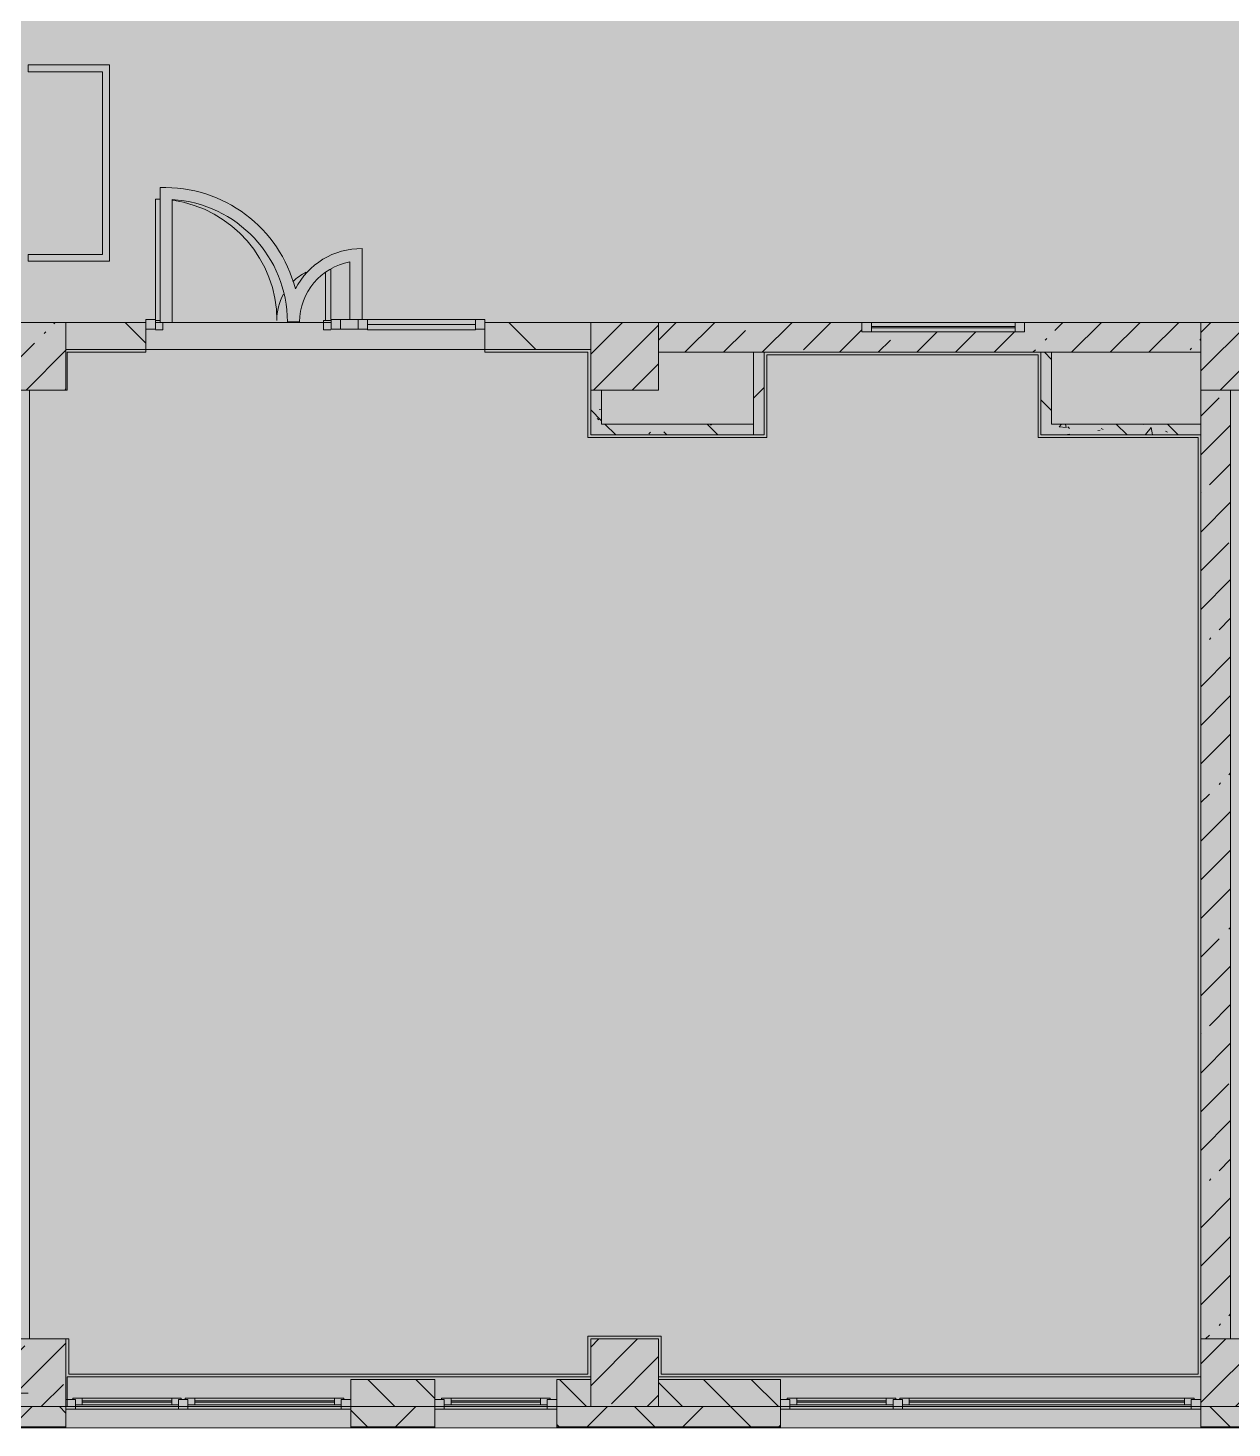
# Model space of a CAD drawing. Header units: millimetres. Extents: x 35111 to 235598, y -8553 to 29000.
# Drawn here: x 147348 to 156228, y -258 to 10072 of the extents above; entities that cross this region are included whole.
import ezdxf

# ---------------------------------------------------------------- set-up
doc = ezdxf.new("R2010")
doc.units = ezdxf.units.MM
doc.layers.add('A-DETL-GENF-3', color=7, linetype='Continuous', lineweight=9, true_color=0xc0c0c0, transparency=0.4)
for name, color, linetype, lineweight, true_color in [('A-DETL-GENF-5', 7, 'Continuous', 5, 0xb7b7b7), ('A-DOOR-3', 7, 'Continuous', 5, 0xe2e2e2), ('A-DOOR-4', 7, 'Continuous', 5, 0xb7b7b7), ('A-FLOR-1', 7, 'Continuous', 5, 0xb7b7b7), ('A-GLAZ-3', 7, 'Continuous', 5, 0x737373), ('A-GLAZ-CURT-2', 7, 'Continuous', 5, 0x737373), ('A-GLAZ-CWMG-2', 7, 'Continuous', 5, 0x737373), ('A-WALL-3', 7, 'Continuous', 5, 0x737373), ('A-WALL-4', 7, 'Continuous', 9, 0x737373), ('I-WALL-2', 7, 'Continuous', 5, 0x737373), ('I-WALL-4', 7, 'Continuous', 5, 0x787878), ('S-COLS-2', 7, 'Continuous', 5, 0x737373)]:
    doc.layers.add(name, color=color, linetype=linetype, lineweight=lineweight, true_color=true_color)
for name, color, linetype, lineweight in [('A-WALL', 7, 'Continuous', 9), ('A-WALL-2', 7, 'Continuous', 5), ('I-WALL-3', 7, 'Continuous', 5), ('S-COLS-1', 7, 'Continuous', 5), ('Оси', 7, 'Continuous', 9)]:
    doc.layers.add(name, color=color, linetype=linetype, lineweight=lineweight)
pattern_1 = [(45, (108587.53, 0), (-285.123, 285.123), []), (45, (108872.65, 0), (-285.123, 285.123), [504.031, -100.806, 16.764, -84.042])]
pattern_2 = [(135, (108587.53, 0), (-377.171, -377.171), [533.4, -88.9, 17.78, -88.9]), (135, (108587.53, 376.94), (-377.171, -377.171), []), (50, (108587.53, 0), (637.6445, -55.7866), [66.675, -733.425]), (355, (108587.5, 0), (-123.349, 668.699), [53.34, -586.74]), (100.451, (108640.66, -4.65), (514.299, 612.908), [56.665, -623.315]), (46.184, (108587.5, 177.8), (948.776, -147.15), [100.012, -1100.137]), (96.636, (108666.6, 165.5), (830.909, 865.997), [84.998, -934.973]), (351.184, (108587.5, 177.8), (830.918, 865.988), [80.01, -880.11]), (21, (108676.43, 133.35), (530.6506, -357.928), [66.675, -733.425]), (326, (108676.4, 133.35), (216.308, 644.6585), [53.34, -586.74]), (71.451, (108720.65, 103.5), (746.9596, 286.724), [56.665, -623.315]), (37.5, (108587.53, 0), (10.8105, 295.9426), [16.764, -562.864, 16.764, -578.866, -588.962]), (37.5, (108587.53, 0), (10.8105, 295.9426), [-1175.258, 16.764, -572.198]), (7.5, (108587.53, 0), (233.8692, 350.6318), [16.764, -322.834, 16.764, -549.529, -224.472]), (7.5, (108587.53, 0), (233.8692, 350.6318), [-905.891, 16.764, -207.708]), (327.5, (108389.28, 0), (474.5678, -20.0513), [16.764, -205.486, 16.764, -676.656, -920.115]), (327.5, (108389.28, 0), (474.5678, -20.0513), [-915.67, 16.764, -903.351]), (317.5, (108300.4, 0), (518.452, 88.9934), [16.764, -272.161, 16.764, -443.738, -653.415]), (317.5, (108300.4, 0), (518.452, 88.9934), [-749.427, 16.764, -636.651])]

# ---------------------------------------------------------------- blocks, each defined once
blk = doc.blocks.new('BSC_Колонна _Прямоугольная - 500х500-23286270-3_9_2_птичка')
at = {"layer": 'S-COLS-1'}
h = blk.add_hatch(dxfattribs=at)
h.set_pattern_fill('FP_80', color=256, style=0, pattern_type=2)
h.set_pattern_definition([(45, (-38790, -7650), (-285.123, 285.123), []), (45, (-38504.88, -7650), (-285.123, 285.123), [504.031, -100.806, 16.764, -84.042])])
h.paths.add_polyline_path([(-250, -250), (250, -250), (250, 250), (-250, 250), (-250, 100)])
at = {"layer": 'S-COLS-2'}
for p, q in [((250, 250), (-250, 250)), ((-250, 250), (-250, -250)), ((250, -250), (250, 250)), ((-250, -250), (250, -250))]:
    blk.add_line(p, q, dxfattribs=at)
blk = doc.blocks.new('BSC_Колонна _Прямоугольная - 500х500-V188-3_9_2_птичка')
at = {"layer": 'S-COLS-1'}
h = blk.add_hatch(dxfattribs=at)
h.set_pattern_fill('FP_81', color=256, style=0, pattern_type=2)
h.set_pattern_definition([(45, (-43160, -7650), (-285.123, 285.123), []), (45, (-42874.88, -7650), (-285.123, 285.123), [504.031, -100.806, 16.764, -84.042])])
h.paths.add_polyline_path([(-250, -250), (250, -250), (250, 250), (-250, 250)])
at = {"layer": 'S-COLS-2'}
for p, q in [((250, 250), (-250, 250)), ((-250, 250), (-250, -250)), ((250, -250), (250, 250)), ((-250, -250), (250, -250))]:
    blk.add_line(p, q, dxfattribs=at)
blk = doc.blocks.new('BSC_Колонна _Прямоугольная - 500х500-V189-3_9_2_птичка')
at = {"layer": 'S-COLS-1'}
h = blk.add_hatch(dxfattribs=at)
h.set_pattern_fill('FP_82', color=256, style=0, pattern_type=2)
h.set_pattern_definition([(45, (-47660, -7650), (-285.123, 285.123), []), (45, (-47374.88, -7650), (-285.123, 285.123), [504.031, -100.806, 16.764, -84.042])])
h.paths.add_polyline_path([(-113, -250), (250, -250), (250, 250), (-250, 250), (-250, -250)])
at = {"layer": 'S-COLS-2'}
for p, q in [((250, 250), (-250, 250)), ((-250, 250), (-250, -250)), ((250, -250), (250, 250)), ((-250, -250), (250, -250))]:
    blk.add_line(p, q, dxfattribs=at)
blk = doc.blocks.new('BSC_Колонна _Прямоугольная - 500х500-V194-3_9_2_птичка')
at = {"layer": 'S-COLS-1'}
h = blk.add_hatch(dxfattribs=at)
h.set_pattern_fill('FP_87', color=256, style=0, pattern_type=2)
h.set_pattern_definition([(45, (-38790, -150), (-285.123, 285.123), []), (45, (-38504.88, -150), (-285.123, 285.123), [504.031, -100.806, 16.764, -84.042])])
h.paths.add_polyline_path([(-250, -250), (250, -250), (250, 250), (-250, 250), (-250, 80)])
at = {"layer": 'S-COLS-2'}
for p, q in [((250, 250), (-250, 250)), ((-250, 250), (-250, -250)), ((250, -250), (250, 250)), ((-250, -250), (250, -250))]:
    blk.add_line(p, q, dxfattribs=at)
blk = doc.blocks.new('BSC_Колонна _Прямоугольная - 500х500-V195-3_9_2_птичка')
at = {"layer": 'S-COLS-1'}
h = blk.add_hatch(dxfattribs=at)
h.set_pattern_fill('FP_88', color=256, style=0, pattern_type=2)
h.set_pattern_definition([(45, (-43160, -150), (-285.123, 285.123), []), (45, (-42874.88, -150), (-285.123, 285.123), [504.031, -100.806, 16.764, -84.042])])
h.paths.add_polyline_path([(-250, -250), (250, -250), (250, 250), (-250, 250), (-250, 32)])
at = {"layer": 'S-COLS-2'}
for p, q in [((250, 250), (-250, 250)), ((-250, 250), (-250, -250)), ((250, -250), (250, 250)), ((-250, -250), (250, -250))]:
    blk.add_line(p, q, dxfattribs=at)
blk = doc.blocks.new('BSC_Колонна _Прямоугольная - 500х500-V196-3_9_2_птичка')
at = {"layer": 'S-COLS-1'}
h = blk.add_hatch(dxfattribs=at)
h.set_pattern_fill('FP_89', color=256, style=0, pattern_type=2)
h.set_pattern_definition([(45, (-47660, -150), (-285.123, 285.123), []), (45, (-47374.88, -150), (-285.123, 285.123), [504.031, -100.806, 16.764, -84.042])])
h.paths.add_polyline_path([(-250, -250), (250, -250), (250, 250), (-250, 250)])
at = {"layer": 'S-COLS-2'}
for p, q in [((250, 250), (-250, 250)), ((-250, 250), (-250, -250)), ((250, -250), (250, 250)), ((-250, -250), (250, -250))]:
    blk.add_line(p, q, dxfattribs=at)
blk = doc.blocks.new('120_Окно_СКБ_2Ст - 120_Окно_СКБ_2Ст 3100х2500 _мал_створка слева_ 2-V219-3_9_2_птичка')
at = {"layer": 'A-GLAZ-3'}
for p, q in [((-1550, -127), (-1550, -57)), ((-1550, -57), (-1480, -57)), ((1550, -57), (-1550, -57)), ((-1480, -57), (-1480, -127)), ((650, -87), (-1480, -87)), ((-1480, -87), (-1480, -127)), ((-1430, -137), (-1430, -87)), ((600, -137), (600, -87)), ((650, -127), (650, -57)), ((650, -57), (720, -57)), ((650, -127), (650, -87)), ((720, -57), (720, -127)), ((1480, -87), (720, -87)), ((720, -87), (720, -127)), ((770, -137), (770, -87)), ((1430, -137), (1430, -87)), ((1480, -127), (1480, -57)), ((1480, -57), (1550, -57)), ((1480, -127), (1480, -87)), ((1550, -57), (1550, -127)), ((-1480, -127), (-1550, -127)), ((-1550, -127), (-1500, -127)), ((-1480, -127), (-1500, -127)), ((-1500, -127), (-1500, -137)), ((-1500, -137), (670, -137)), ((670, -137), (-1500, -137)), ((-1430, -107), (600, -107)), ((600, -117), (-1430, -117)), ((720, -127), (650, -127)), ((670, -127), (650, -127)), ((670, -127), (700, -127)), ((670, -137), (670, -127)), ((720, -127), (700, -127)), ((700, -127), (700, -137)), ((700, -137), (1500, -137)), ((1500, -137), (700, -137)), ((770, -107), (1430, -107)), ((1430, -117), (770, -117)), ((1550, -127), (1480, -127)), ((1500, -127), (1480, -127)), ((1500, -127), (1550, -127)), ((1500, -137), (1500, -127))]:
    blk.add_line(p, q, dxfattribs=at)
blk = doc.blocks.new('120_Окно_СКБ_2Ст - 120_Окно_СКБ_2Ст 2100х2400 _мал створка справа_-V220-3_9_2_птичка')
at = {"layer": 'A-GLAZ-3'}
for p, q in [((-1050, -127), (-1050, -57)), ((-1050, -57), (-980, -57)), ((1050, -57), (-1050, -57)), ((-980, -57), (-980, -127)), ((150, -87), (-980, -87)), ((-980, -87), (-980, -127)), ((-930, -137), (-930, -87)), ((100, -137), (100, -87)), ((150, -127), (150, -57)), ((150, -57), (220, -57)), ((150, -127), (150, -87)), ((220, -57), (220, -127)), ((980, -87), (220, -87)), ((220, -87), (220, -127)), ((270, -137), (270, -87)), ((930, -137), (930, -87)), ((980, -127), (980, -57)), ((980, -57), (1050, -57)), ((980, -127), (980, -87)), ((1050, -57), (1050, -127)), ((-980, -127), (-1050, -127)), ((-1050, -127), (-1000, -127)), ((-980, -127), (-1000, -127)), ((-1000, -127), (-1000, -137)), ((-1000, -137), (170, -137)), ((170, -137), (-1000, -137)), ((-930, -107), (100, -107)), ((100, -117), (-930, -117)), ((220, -127), (150, -127)), ((170, -127), (150, -127)), ((170, -127), (200, -127)), ((170, -137), (170, -127)), ((220, -127), (200, -127)), ((200, -127), (200, -137)), ((200, -137), (1000, -137)), ((1000, -137), (200, -137)), ((270, -107), (930, -107)), ((930, -117), (270, -117)), ((1050, -127), (980, -127)), ((1000, -127), (980, -127)), ((1000, -127), (1050, -127)), ((1000, -137), (1000, -127))]:
    blk.add_line(p, q, dxfattribs=at)
blk = doc.blocks.new('120_Окно_СКБ_1Ст - 120_Окно_СКБ_1Ст 900х2500_h_-V217-3_9_2_птичка')
at = {"layer": 'A-GLAZ-3'}
for p, q in [((-450, -127), (-450, -57)), ((-450, -57), (-380, -57)), ((450, -57), (-450, -57)), ((-380, -57), (-380, -127)), ((380, -87), (-380, -87)), ((-380, -87), (-380, -127)), ((-330, -137), (-330, -87)), ((330, -137), (330, -87)), ((380, -127), (380, -57)), ((380, -57), (450, -57)), ((380, -127), (380, -87)), ((450, -57), (450, -127)), ((-380, -127), (-450, -127)), ((-450, -127), (-400, -127)), ((-380, -127), (-400, -127)), ((-400, -127), (-400, -137)), ((-400, -137), (400, -137)), ((400, -137), (-400, -137)), ((-330, -107), (330, -107)), ((330, -117), (-330, -117)), ((450, -127), (380, -127)), ((400, -127), (380, -127)), ((400, -127), (450, -127)), ((400, -137), (400, -127))]:
    blk.add_line(p, q, dxfattribs=at)
blk = doc.blocks.new('Прямоугольный импост - 50 x 70 мм-V351-3_9_2_птичка')
at = {"layer": 'A-GLAZ-CWMG-2'}
for p, q in [((-70, 35), (0, 35)), ((-70, -35), (-70, 35)), ((0, 35), (0, -35)), ((0, -35), (-70, -35))]:
    blk.add_line(p, q, dxfattribs=at)
blk = doc.blocks.new('Дверь_Витражная_остекление_ - ДВН_ДАО_Главный вход_1200 в свету-V352-3_9_2_птичка')
at = {"layer": 'A-DOOR-3'}
for points in [[(-647, 30), (-613, 35), (-613, 925), (-647, 922), (-647, 35)], [(607, 30), (647, 35), (647, 410), (607, 378), (607, 35)]]:
    blk.add_hatch(color=256, dxfattribs=at).paths.add_polyline_path(points)
at = {"layer": 'A-DETL-GENF-5'}
for p, q in [((-613, 925), (-647, 925)), ((-647, 925), (-647, 35)), ((607, 385), (607, 30)), ((647, 35), (647, 410)), ((-647, 30), (-613, 30)), ((-613, 30), (-647, 30)), ((-592, -40), (-592, 15)), ((592, -40), (592, 30)), ((592, 30), (647, 30)), ((607, 30), (647, 30)), ((-647, -40), (-592, -40)), ((647, -40), (592, -40))]:
    blk.add_line(p, q, dxfattribs=at)
at = {"layer": 'A-DOOR-4'}
for p, q in [((-647, 925), (-647, 35)), ((647, 410), (647, 35))]:
    blk.add_line(p, q, dxfattribs=at)
for centre, radius, start, end in [((-647, 30), 895, 87.7864, 90), ((-647, 30), 895, 360, 81.929), ((647, 30), 400, 117.1206, 134.5389), ((647, 30), 400, 151.213, 180)]:
    blk.add_arc(centre, radius, start, end, dxfattribs=at)
blk = doc.blocks.new('Системная панель - Стемалит - 40мм-V353-3_9_2_птичка')
at = {"layer": 'A-GLAZ-CURT-2'}
for p, q in [((65, 35), (-65, 35)), ((-65, 35), (-65, -35)), ((65, -35), (65, 35)), ((-65, -35), (65, -35))]:
    blk.add_line(p, q, dxfattribs=at)
blk = doc.blocks.new('Прямоугольный импост - 50 x 70 мм-V354-3_9_2_птичка')
at = {"layer": 'A-GLAZ-CWMG-2'}
for p, q in [((-35, 35), (35, 35)), ((-35, -35), (-35, 35)), ((35, 35), (35, -35)), ((35, -35), (-35, -35))]:
    blk.add_line(p, q, dxfattribs=at)
blk = doc.blocks.new('Прямоугольный импост - 50 x 70 мм-V355-3_9_2_птичка')
at = {"layer": 'A-GLAZ-CWMG-2'}
for p, q in [((0, 35), (-70, 35)), ((-70, 35), (-70, -35)), ((0, -35), (0, 35)), ((-70, -35), (0, -35))]:
    blk.add_line(p, q, dxfattribs=at)
blk = doc.blocks.new('Системная панель - Стекло - 40мм-V356-3_9_2_птичка')
at = {"layer": 'A-GLAZ-CURT-2'}
for p, q in [((397.5, 0), (-397.5, 0)), ((-397.5, 0), (-397.5, -40)), ((397.5, -40), (397.5, 0)), ((-397.5, -40), (397.5, -40))]:
    blk.add_line(p, q, dxfattribs=at)
blk = doc.blocks.new('Прямоугольный импост - 50 x 70 мм-V357-3_9_2_птичка')
at = {"layer": 'A-GLAZ-CWMG-2'}
for p, q in [((-35, 35), (35, 35)), ((-35, -35), (-35, 35)), ((35, 35), (35, -35)), ((35, -35), (-35, -35))]:
    blk.add_line(p, q, dxfattribs=at)
blk = doc.blocks.new('Прямоугольный импост - 50 x 70 мм-V358-3_9_2_птичка')
at = {"layer": 'A-GLAZ-CWMG-2'}
blk.add_line((42060, 7920), (41265, 7920), dxfattribs=at)
blk = doc.blocks.new('120_Окно_СКБ_1Ст - 120_Окно_СКБ_1Ст 400х1200 EI30-V364-3_9_2_птичка')
at = {"layer": 'A-GLAZ-3'}
for p, q in [((-600, 40), (-600, 110)), ((-600, 110), (-530, 110)), ((600, 110), (-600, 110)), ((-530, 110), (-530, 40)), ((530, 40), (530, 110)), ((530, 110), (600, 110)), ((600, 110), (600, 40)), ((-530, 40), (-600, 40)), ((-600, 40), (600, 40)), ((530, 80), (-530, 80)), ((530, 70), (-530, 70)), ((600, 40), (530, 40))]:
    blk.add_line(p, q, dxfattribs=at)

msp = doc.modelspace()

# ---------------------------------------------------------------- hatches: boundary and pattern name
at = {"layer": 'A-DETL-GENF-3'}
msp.add_hatch(color=256, dxfattribs=at).paths.add_polyline_path([(179439.5, -251.7), (184437.5, -251.7), (184437.5, 3288.3), (193157.5, 3288.3), (193157.5, 27348.3), (150497.5, 27348.3), (150497.5, 23888.3), (146897.6, 23888.3), (146897.6, -251.7), (178507.3, -251.7)])
at = {"layer": 'A-WALL-2'}
h = msp.add_hatch(dxfattribs=at)
h.set_pattern_fill('FP_103', color=256, style=0, pattern_type=2)
h.set_pattern_definition([(135, (108587.53, 0), (-176.7767, -176.7767), [])])
h.paths.add_polyline_path([(173846.3, -100), (173997.5, -100), (173997.5, 100), (173747.5, 100), (173747.5, -100)])
h.paths.add_polyline_path([(163592, -100), (164097.5, -100), (164097.5, 100), (163347.5, 100), (163347.5, -100)])
h.paths.add_polyline_path([(165497.5, -100), (166397.5, -100), (166397.5, 100), (165497.5, 100), (165497.5, -52.2)])
h.paths.add_polyline_path([(172847.5, -100), (172847.5, 100), (172297.5, 100), (172297.5, -100)])
h.paths.add_polyline_path([(169997.5, -100), (170197.5, -100), (170197.5, 100), (169997.5, 100), (169997.5, 42.9)])
h.paths.add_polyline_path([(156747.5, -100), (156747.5, 100), (156497.5, 100), (156497.5, -100)])
h.paths.add_polyline_path([(159597.5, -100), (159597.5, 100), (158847.5, 100), (158847.5, -100)])
h.paths.add_polyline_path([(152405.6, -100), (152897.5, -100), (152897.5, 100), (151997.5, 100), (151997.5, -100)])
h.paths.add_polyline_path([(160997.5, -100), (161247.5, -100), (161247.5, 100), (160997.5, 100), (160997.5, 33.3)])
h.paths.add_polyline_path([(151497.5, -100), (151497.5, 100), (151247.5, 100), (151247.5, -100)])
h.paths.add_polyline_path([(150347.5, -100), (150347.5, 100), (149727.5, 100), (149727.5, -100)])
h.paths.add_polyline_path([(147077.5, -100), (147127.5, -100), (147127.5, 100), (147077.5, 100)])
h = msp.add_hatch(dxfattribs=at)
h.set_pattern_fill('FP_105', color=256, style=0, pattern_type=2)
h.set_pattern_definition([(45, (108587.53, 0), (-353.5534, 353.5534), []), (135, (108587.53, 0), (-353.5534, -353.5534), [])])
h.paths.add_polyline_path([(165214.6, -250), (165214.6, -100), (164997.5, -100), (164997.5, -250)])
h.paths.add_polyline_path([(164097.5, -250), (164097.5, -100), (163347.5, -100), (163347.5, -250), (163592, -250)])
h.paths.add_polyline_path([(150347.5, -250), (150347.5, -100), (149727.5, -100), (149727.5, -250)])
h.paths.add_polyline_path([(152897.5, -250), (152897.5, -100), (151247.5, -100), (151247.5, -250), (152405.6, -250)])
h.paths.add_polyline_path([(156747.5, -250), (156747.5, -100), (155997.5, -100), (155997.5, -250), (156497.5, -250)])
h.paths.add_polyline_path([(161247.5, -250), (161247.5, -100), (160497.5, -100), (160497.5, -250), (160795.4, -250)])
h.paths.add_polyline_path([(158847.5, -250), (159597.5, -250), (159597.5, -100), (158847.5, -100)])
h.paths.add_polyline_path([(146897.6, -250), (147627.5, -250), (147627.5, -100), (146897.6, -100), (146897.6, -182.3)])
at = {"layer": 'I-WALL-3'}
h = msp.add_hatch(dxfattribs=at)
h.set_pattern_fill('FP_104', color=256, style=0, pattern_type=2)
h.set_pattern_definition([(135, (108587.53, 0), (-353.5534, -353.5534), [])])
h.paths.add_polyline_path([(150717.5, 7700), (151497.5, 7700), (151497.5, 7900), (150717.5, 7900)])
h.paths.add_polyline_path([(148083.4, 7700), (148217.5, 7700), (148217.5, 7900), (147627.5, 7900), (147627.5, 7700)])
h.paths.add_polyline_path([(147127.5, 7700), (147127.5, 7900), (147077.5, 7900), (147077.5, 7700)])
h = msp.add_hatch(dxfattribs=at)
h.set_pattern_fill('FP_101', color=256, style=0, pattern_type=2)
h.set_pattern_definition(pattern_1)
h.paths.add_polyline_path([(154897.5, 7680), (155997.5, 7680), (155997.5, 7900), (154697.5, 7900), (154697.5, 7830), (153497.5, 7830), (153497.5, 7900), (151997.5, 7900), (151997.5, 7680), (154817.5, 7680)])
h = msp.add_hatch(dxfattribs=at)
h.set_pattern_fill('FP_106', color=256, style=0, pattern_type=2)
h.set_pattern_definition([(45, (108587.53, 0), (-176.7767, 176.7767), [])])
h.paths.add_polyline_path([(152777.5, 7070), (152777.5, 7680), (152697.5, 7680), (152697.5, 7070)])
h = msp.add_hatch(dxfattribs=at)
h.set_pattern_fill('FP_101', color=256, style=0, pattern_type=2)
h.set_pattern_definition(pattern_1)
h.paths.add_polyline_path([(155997.5, 400), (156217.5, 400), (156217.5, 7400), (155997.5, 7400), (155997.5, 606.4)])
at = {"layer": 'I-WALL-4'}
h = msp.add_hatch(dxfattribs=at)
h.set_pattern_fill('FP_111', color=256, style=0, pattern_type=2)
h.set_pattern_definition(pattern_2)
h.paths.add_polyline_path([(154897.5, 7070), (154897.5, 7680), (154817.5, 7680), (154817.5, 7070)])
h = msp.add_hatch(dxfattribs=at)
h.set_pattern_fill('FP_111', color=256, style=0, pattern_type=2)
h.set_pattern_definition(pattern_2)
h.paths.add_polyline_path([(151577.5, 7150), (151577.5, 7400), (151497.5, 7400), (151497.5, 7150)])
h = msp.add_hatch(dxfattribs=at)
h.set_pattern_fill('FP_111', color=256, style=0, pattern_type=2)
h.set_pattern_definition(pattern_2)
h.paths.add_polyline_path([(152697.5, 7070), (152697.5, 7150), (151497.5, 7150), (151497.5, 7070), (152405.6, 7070)])
h = msp.add_hatch(dxfattribs=at)
h.set_pattern_fill('FP_111', color=256, style=0, pattern_type=2)
h.set_pattern_definition(pattern_2)
h.paths.add_polyline_path([(155997.5, 7070), (155997.5, 7150), (154897.5, 7150), (154897.5, 7070)])

# ---------------------------------------------------------------- linework, layer by layer
at = {"layer": 'A-FLOR-1'}
for p, q in [((147947.5, 9799.8), (147347.5, 9799.8)), ((147347.5, 9799.8), (147347.5, 9749.8)), ((147347.5, 9749.8), (147897.5, 9749.8)), ((147897.5, 9749.8), (147897.5, 8401.7)), ((147947.5, 8351.7), (147947.5, 9799.8)), ((148321.5, 8894.4), (148321.5, 7900)), ((148411.5, 7900), (148411.5, 8806.8)), ((147897.5, 8401.7), (147347.5, 8401.7)), ((147347.5, 8401.7), (147347.5, 8351.7)), ((149811.7, 7920), (149811.7, 8443.9)), ((147347.5, 8351.7), (147947.5, 8351.7)), ((149721.7, 8346.4), (149721.7, 7920)), ((148321.5, 7900), (148411.5, 7900)), ((149260.2, 7903.5), (149350.2, 7903.5)), ((148217.5, 7680), (147637.5, 7680)), ((147637.5, 7680), (147637.5, 7400)), ((148217.5, 7700), (148217.5, 7680)), ((150717.5, 7680), (150717.5, 7700)), ((151477.5, 7680), (150717.5, 7680)), ((151477.5, 7050), (151477.5, 7680)), ((154797.5, 7660), (152797.5, 7660)), ((152797.5, 7660), (152797.5, 7050)), ((154797.5, 7050), (154797.5, 7660)), ((147357.5, 7400), (147357.5, 400)), ((147637.5, 7400), (147627.5, 7400)), ((152797.5, 7050), (151477.5, 7050)), ((155977.5, 7050), (154797.5, 7050)), ((155977.5, 140), (155977.5, 7050)), ((151477.5, 140), (151477.5, 420)), ((151477.5, 420), (152017.5, 420)), ((152017.5, 420), (152017.5, 140)), ((147627.5, 400), (147647.5, 400)), ((147647.5, 400), (147647.5, 140)), ((147647.5, 140), (151477.5, 140)), ((152017.5, 140), (155977.5, 140))]:
    msp.add_line(p, q, dxfattribs=at)
for centre, radius, start, end in [((148355.2, 7900), 995, 14.33829, 91.93805), ((148355.2, 7903.5), 905, 360, 86.42904), ((149804.2, 7900), 544, 89.21005, 153.06648), ((149804.2, 7900), 454, 100.46985, 179.55829)]:
    msp.add_arc(centre, radius, start, end, dxfattribs=at)
at = {"layer": 'A-WALL'}
for p, q in [((146010.5, -250), (147627.5, -250)), ((146010.5, -253), (147627.5, -253)), ((149727.5, -253), (150347.5, -253)), ((151247.5, -253), (152897.5, -253)), ((155997.5, -253), (156747.5, -253))]:
    msp.add_line(p, q, dxfattribs=at)
at = {"layer": 'A-WALL-2'}
msp.add_line((158847.5, -258), (145110.5, -258), dxfattribs=at)
at = {"layer": 'A-WALL-3'}
for p, q in [((150347.5, 100), (149727.5, 100)), ((149727.5, 100), (149727.5, -258)), ((150347.5, -258), (150347.5, 100)), ((151497.5, 100), (151247.5, 100)), ((151247.5, 100), (151247.5, -258)), ((152897.5, 100), (151997.5, 100)), ((152897.5, -258), (152897.5, 100)), ((147627.5, -258), (147627.5, -100)), ((147627.5, -100), (147637.5, -100)), ((150347.5, -100), (151247.5, -100)), ((152897.5, -100), (155997.5, -100)), ((155997.5, -100), (155997.5, -258))]:
    msp.add_line(p, q, dxfattribs=at)
at = {"layer": 'A-WALL-4'}
for p, q in [((152777.5, 7680), (152697.5, 7680)), ((154897.5, 7680), (154817.5, 7680)), ((152697.5, 7070), (152697.5, 7150)), ((155997.5, 7070), (155997.5, 7150)), ((149727.5, -100), (150347.5, -100)), ((151247.5, -100), (151497.5, -100)), ((151997.5, -100), (152897.5, -100)), ((149727.5, -250), (150347.5, -250)), ((151247.5, -250), (152897.5, -250)), ((155997.5, -250), (156747.5, -250))]:
    msp.add_line(p, q, dxfattribs=at)
at = {"layer": 'I-WALL-2'}
for p, q in [((148217.5, 7900), (147627.5, 7900)), ((148217.5, 7700), (148217.5, 7900)), ((148287.5, 7900), (148321.5, 7900)), ((148411.5, 7900), (149582.5, 7900)), ((151497.5, 7900), (150717.5, 7900)), ((150717.5, 7900), (150717.5, 7700)), ((153497.5, 7900), (151997.5, 7900)), ((155997.5, 7900), (154697.5, 7900)), ((151497.5, 7700), (147627.5, 7700)), ((151997.5, 7680), (152697.5, 7680)), ((152697.5, 7680), (152697.5, 7150)), ((152777.5, 7070), (152777.5, 7680)), ((152777.5, 7680), (154817.5, 7680)), ((154817.5, 7680), (154817.5, 7070)), ((154897.5, 7150), (154897.5, 7680)), ((154897.5, 7680), (155997.5, 7680)), ((151497.5, 7400), (151497.5, 7070)), ((151577.5, 7150), (151577.5, 7400)), ((155997.5, 7400), (155997.5, 7150)), ((156217.5, 400), (156217.5, 7400)), ((152697.5, 7150), (151577.5, 7150)), ((155997.5, 7150), (154897.5, 7150)), ((151497.5, 7070), (152777.5, 7070)), ((154817.5, 7070), (155997.5, 7070)), ((155997.5, 7070), (155997.5, 400)), ((147637.5, 120), (151497.5, 120)), ((147637.5, 120), (147637.5, -100)), ((151997.5, 120), (155997.5, 120)), ((149727.5, -100), (147637.5, -100))]:
    msp.add_line(p, q, dxfattribs=at)
at = {"layer": 'Оси'}
msp.add_line((134847.5, 0), (147347.5, 0), dxfattribs=at)

# ---------------------------------------------------------------- block references
at = {"layer": 'A-DOOR-4'}
msp.add_blockref('Дверь_Витражная_остекление_ - ДВН_ДАО_Главный вход_1200 в свету-V352-3_9_2_птичка', (148935, 7885), dxfattribs=at)
at = {"layer": 'A-GLAZ-3'}
msp.add_blockref('120_Окно_СКБ_1Ст - 120_Окно_СКБ_1Ст 400х1200 EI30-V364-3_9_2_птичка', (154097.5, 7790), dxfattribs=at)
at = {"layer": 'A-GLAZ-3', "rotation": 180}
for name, p in [('120_Окно_СКБ_2Ст - 120_Окно_СКБ_2Ст 2100х2400 _мал створка справа_-V220-3_9_2_птичка', (148677.5, -175)), ('120_Окно_СКБ_1Ст - 120_Окно_СКБ_1Ст 900х2500_h_-V217-3_9_2_птичка', (150797.5, -175)), ('120_Окно_СКБ_2Ст - 120_Окно_СКБ_2Ст 3100х2500 _мал_створка слева_ 2-V219-3_9_2_птичка', (154447.5, -175))]:
    msp.add_blockref(name, p, dxfattribs=at)
at = {"layer": 'A-GLAZ-CURT-2'}
for name, p in [('Системная панель - Стемалит - 40мм-V353-3_9_2_птичка', (149717.5, 7885)), ('Системная панель - Стекло - 40мм-V356-3_9_2_птичка', (150250, 7885))]:
    msp.add_blockref(name, p, dxfattribs=at)
at = {"layer": 'A-GLAZ-CWMG-2', "rotation": 180}
msp.add_blockref('Прямоугольный импост - 50 x 70 мм-V355-3_9_2_птичка', (148217.5, 7885), dxfattribs=at)
at = {"layer": 'A-GLAZ-CWMG-2', "extrusion": (0, 0, -1), "rotation": 180}
for name, p in [('Прямоугольный импост - 50 x 70 мм-V354-3_9_2_птичка', (-149617.5, 7885)), ('Прямоугольный импост - 50 x 70 мм-V357-3_9_2_птичка', (-149817.5, 7885)), ('Прямоугольный импост - 50 x 70 мм-V351-3_9_2_птичка', (-150717.5, 7885))]:
    msp.add_blockref(name, p, dxfattribs=at)
at = {"layer": 'A-GLAZ-CWMG-2'}
msp.add_blockref('Прямоугольный импост - 50 x 70 мм-V358-3_9_2_птичка', (108587.5, 0), dxfattribs=at)
at = {"layer": 'S-COLS-2'}
for name, p in [('BSC_Колонна _Прямоугольная - 500х500-23286270-3_9_2_птичка', (147377.5, 7650)), ('BSC_Колонна _Прямоугольная - 500х500-V188-3_9_2_птичка', (151747.5, 7650)), ('BSC_Колонна _Прямоугольная - 500х500-V189-3_9_2_птичка', (156247.5, 7650)), ('BSC_Колонна _Прямоугольная - 500х500-V194-3_9_2_птичка', (147377.5, 150)), ('BSC_Колонна _Прямоугольная - 500х500-V195-3_9_2_птичка', (151747.5, 150)), ('BSC_Колонна _Прямоугольная - 500х500-V196-3_9_2_птичка', (156247.5, 150))]:
    msp.add_blockref(name, p, dxfattribs=at)

doc.saveas('drawing.dxf')
